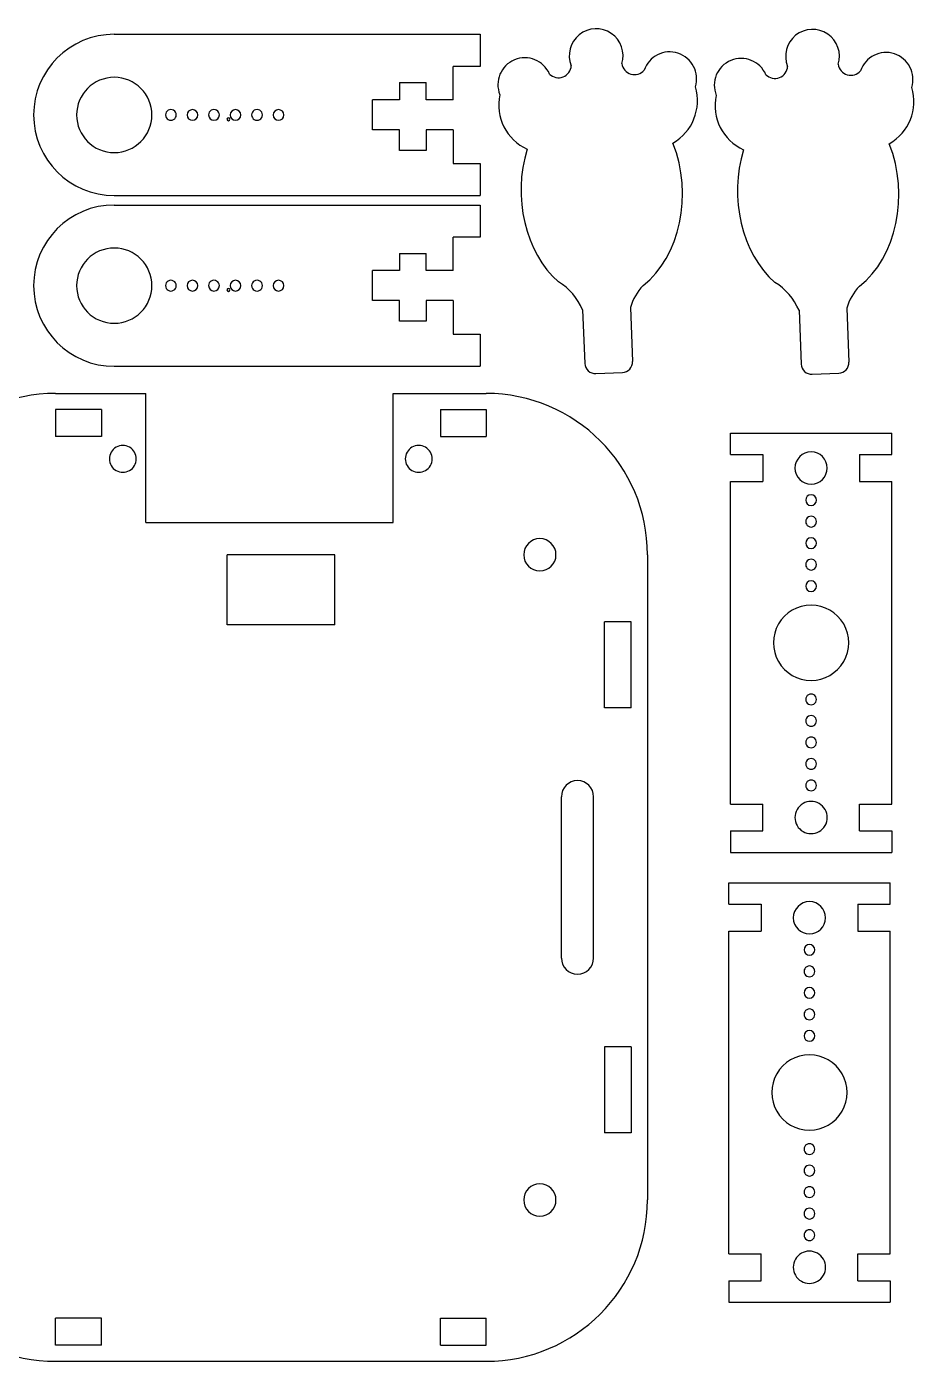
# Model space of a CAD drawing. Header units: millimetres. Extents: x 1 to 294, y 13 to 209.
# Drawn here: x 211.3 to 294.2, y 84.1 to 208.2 of the extents above; entities that cross this region are included whole.
import ezdxf

# ---------------------------------------------------------------- set-up
doc = ezdxf.new("R2010")
doc.units = ezdxf.units.MM
doc.layers.add('Layer_1', color=7, linetype='CONTINUOUS')

msp = doc.modelspace()

# ---------------------------------------------------------------- linework, layer by layer
at = {"layer": 'Layer_1', "color": 7}
for points in [[(219.456185, 207.48755), (253.456159, 207.48755)], [(253.456159, 207.48755), (253.456159, 204.489824)], [(250.956114, 201.394203), (250.956114, 204.489824)], [(253.456159, 204.489824), (250.956114, 204.489824)], [(245.956289, 202.992285), (245.956289, 201.394203)], [(245.956289, 202.992285), (248.456069, 202.992285)], [(248.456069, 201.394203), (248.456069, 202.992285)], [(250.956114, 198.594915), (248.456069, 198.594915), (248.456069, 196.697855), (245.956289, 196.697855), (245.956289, 198.594915), (243.456244, 198.594915), (243.456244, 201.394203)], [(245.956289, 201.394203), (243.456244, 201.394203)], [(250.956114, 201.394203), (248.456069, 201.394203)], [(250.956114, 198.594915), (250.956114, 195.488711)], [(250.956114, 195.488711), (253.456159, 195.488711)], [(253.456159, 195.488711), (253.456159, 192.48834)], [(219.456185, 192.48834), (253.456159, 192.48834)], [(219.456185, 191.61255), (253.456159, 191.61255)], [(253.456159, 191.61255), (253.456159, 188.614824)], [(250.956114, 185.519203), (250.956114, 188.614824)], [(253.456159, 188.614824), (250.956114, 188.614824)], [(245.956289, 187.117285), (245.956289, 185.519203)], [(245.956289, 187.117285), (248.456069, 187.117285)], [(248.456069, 185.519203), (248.456069, 187.117285)], [(250.956114, 182.719915), (248.456069, 182.719915), (248.456069, 180.822855), (245.956289, 180.822855), (245.956289, 182.719915), (243.456244, 182.719915), (243.456244, 185.519203)], [(245.956289, 185.519203), (243.456244, 185.519203)], [(250.956114, 185.519203), (248.456069, 185.519203)], [(250.956114, 182.719915), (250.956114, 179.613711)], [(262.983019, 181.880912), (263.186748, 176.882939)], [(267.418224, 182.081995), (267.623011, 177.065501)], [(283.091019, 181.820912), (283.294748, 176.822939)], [(287.526224, 182.021995), (287.731011, 177.005501)], [(250.956114, 179.613711), (253.456159, 179.613711)], [(253.456159, 179.613711), (253.456159, 176.61334)], [(219.456185, 176.61334), (253.456159, 176.61334)], [(264.21624, 175.935732), (266.674216, 176.036273)], [(284.32424, 175.875732), (286.782216, 175.976273)], [(214.006816, 174.090145), (222.383779, 174.090145)], [(222.383779, 162.091306), (222.383779, 174.090145)], [(245.383185, 174.090145), (254.006739, 174.090145)], [(245.383185, 162.091306), (245.383185, 174.090145)], [(214.006816, 172.58996), (214.006816, 170.089651)], [(218.253109, 172.58996), (214.006816, 172.58996)], [(218.253109, 172.58996), (218.253109, 170.089651), (214.006816, 170.089651)], [(249.760182, 172.58996), (249.760182, 170.089651)], [(249.760182, 172.58996), (254.006739, 172.58996), (254.006739, 170.089651)], [(249.760182, 170.089651), (254.006739, 170.089651)], [(276.713297, 168.406057), (276.713297, 170.40604)], [(276.713297, 170.40604), (291.713037, 170.40604)], [(288.713195, 168.406057), (291.713037, 168.406057), (291.713037, 170.40604)], [(276.713297, 168.406057), (279.713404, 168.406057), (279.713404, 165.906012)], [(288.713195, 168.406057), (288.713195, 165.906012)], [(276.713297, 165.906012), (279.713404, 165.906012)], [(276.713297, 135.906004), (276.713297, 165.906012)], [(288.713195, 133.405959), (288.713195, 135.906004), (291.713037, 135.906004), (291.713037, 165.906012)], [(288.713195, 165.906012), (291.713037, 165.906012)], [(222.383779, 162.091306), (245.383185, 162.091306)], [(239.960028, 152.568964), (229.959848, 152.568964), (229.959848, 159.069769)], [(239.960028, 159.069769), (229.959848, 159.069769)], [(239.960028, 152.568964), (239.960028, 159.069769)], [(269.006743, 159.090935), (269.006743, 99.091448)], [(267.506557, 144.843141), (265.006777, 144.843141), (265.006777, 152.844131)], [(267.506557, 152.844131), (265.006777, 152.844131)], [(267.506557, 144.843141), (267.506557, 152.844131)], [(261.006811, 121.591587), (261.006811, 136.590797)], [(264.006653, 121.591587), (264.006653, 136.590797)], [(276.713297, 135.906004), (279.713404, 135.906004)], [(279.713404, 133.405959), (279.713404, 135.906004)], [(276.713297, 133.405959), (279.713404, 133.405959)], [(276.713297, 133.405959), (276.713297, 131.405976), (291.713037, 131.405976)], [(288.713195, 133.405959), (291.713037, 133.405959)], [(291.713037, 133.405959), (291.713037, 131.405976)], [(276.559197, 126.585927), (276.559197, 128.58591)], [(276.559197, 128.58591), (291.558937, 128.58591)], [(288.559095, 126.585927), (291.558937, 126.585927), (291.558937, 128.58591)], [(276.559197, 126.585927), (279.559304, 126.585927), (279.559304, 124.085882)], [(288.559095, 126.585927), (288.559095, 124.085882)], [(276.559197, 124.085882), (279.559304, 124.085882)], [(276.559197, 94.085874), (276.559197, 124.085882)], [(288.559095, 91.585829), (288.559095, 94.085874), (291.558937, 94.085874), (291.558937, 124.085882)], [(288.559095, 124.085882), (291.558937, 124.085882)], [(267.506557, 113.336597), (267.506557, 105.338253), (265.006777, 105.338253)], [(265.006777, 113.336597), (265.006777, 105.338253)], [(267.506557, 113.336597), (265.006777, 113.336597)], [(276.559197, 94.085874), (279.559304, 94.085874)], [(279.559304, 91.585829), (279.559304, 94.085874)], [(276.559197, 91.585829), (279.559304, 91.585829)], [(276.559197, 91.585829), (276.559197, 89.585846), (291.558937, 89.585846)], [(288.559095, 91.585829), (291.558937, 91.585829)], [(291.558937, 91.585829), (291.558937, 89.585846)], [(218.253109, 88.090087), (214.006816, 88.090087)], [(218.253109, 85.589778), (214.006816, 85.589778), (214.006816, 88.090087)], [(218.253109, 85.589778), (218.253109, 88.090087)], [(249.760182, 85.589778), (249.760182, 88.090087), (254.006739, 88.090087)], [(254.006739, 85.589778), (254.006739, 88.090087)], [(249.760182, 85.589778), (254.006739, 85.589778)], [(214.006816, 84.089592), (254.006739, 84.089592)]]:
    msp.add_lwpolyline(points, dxfattribs=at)
for points in [[(222.956229, 199.988606)], [(225.221226, 199.988606)], [(227.221222, 199.988606)], [(229.221221, 199.988606)], [(231.221217, 199.988606)], [(233.221216, 199.988606)], [(235.221212, 199.988606)], [(230.191132, 199.586863)], [(222.956229, 184.113606)], [(225.221226, 184.113606)], [(227.221222, 184.113606)], [(229.221221, 184.113606)], [(230.191132, 183.711863)], [(231.221217, 184.113606)], [(233.221216, 184.113606)], [(235.221212, 184.113606)], [(221.499243, 168.006694)], [(248.998918, 168.006694)], [(284.213291, 168.656019)], [(284.213291, 164.671304)], [(284.213291, 162.671307)], [(284.213291, 160.671309)], [(260.506683, 159.090512)], [(284.213291, 158.671313)], [(284.213291, 156.671314)], [(284.213291, 154.406039)], [(284.213291, 146.140767)], [(284.213291, 144.140771)], [(284.213291, 142.140773)], [(284.213291, 140.140776)], [(284.213291, 138.140778)], [(284.213291, 136.156061)], [(284.059191, 126.835889)], [(284.059191, 122.851174)], [(284.059191, 120.851177)], [(284.059191, 118.851179)], [(284.059191, 116.851183)], [(284.059191, 114.851184)], [(284.059191, 112.585909)], [(284.059191, 104.320637)], [(284.059191, 102.320641)], [(284.059191, 100.320643)], [(260.506683, 99.090575)], [(284.059191, 98.320646)], [(284.059191, 96.320648)], [(284.059191, 94.335931)]]:
    msp.add_lwpolyline(points, close=True, dxfattribs=at)
for points in [[(219.456232, 207.488582), (215.316161, 207.485672), (211.961512, 204.128665), (211.961512, 199.988593)], [(262.669891, 207.453302), (261.812399, 206.76053), (261.509877, 205.587871), (261.925216, 204.566735)], [(265.648489, 207.574787), (264.737429, 208.195427), (263.527382, 208.146074), (262.669891, 207.453302)], [(266.625763, 204.758451), (266.956564, 205.810019), (266.55955, 206.954147), (265.648489, 207.574787)], [(282.777891, 207.393302), (281.920399, 206.70053), (281.617877, 205.527871), (282.033216, 204.506735)], [(285.756489, 207.514787), (284.845429, 208.135427), (283.635382, 208.086074), (282.777891, 207.393302)], [(286.733763, 204.698451), (287.064564, 205.750019), (286.66755, 206.894147), (285.756489, 207.514787)], [(271.844348, 205.734195), (270.537735, 206.158254), (269.133741, 205.44863), (268.700311, 204.145095)], [(291.952348, 205.674195), (290.645735, 206.098254), (289.241741, 205.38863), (288.808311, 204.085095)], [(256.6445, 205.114212), (255.376765, 204.585147), (254.773395, 203.13232), (255.293342, 201.860818)], [(259.907514, 203.786453), (259.369359, 205.050356), (257.912236, 205.643277), (256.6445, 205.114212)], [(273.455984, 202.60165), (273.870649, 203.911275), (273.150961, 205.310136), (271.844348, 205.734195)], [(276.7525, 205.054212), (275.484765, 204.525147), (274.881395, 203.07232), (275.401342, 201.800818)], [(280.015514, 203.726453), (279.477359, 204.990356), (278.020236, 205.583277), (276.7525, 205.054212)], [(293.563984, 202.54165), (293.978649, 203.851275), (293.258961, 205.250136), (291.952348, 205.674195)], [(259.907514, 203.786453), (260.240903, 203.462024), (260.732771, 203.361607), (261.166648, 203.529395)], [(261.166648, 203.529395), (261.600526, 203.697183), (261.896852, 204.102409), (261.925216, 204.566735)], [(266.625763, 204.758451), (266.69185, 204.297979), (267.020196, 203.918235), (267.466297, 203.786342)], [(267.466297, 203.786342), (267.912398, 203.654449), (268.394452, 203.794592), (268.700311, 204.145095)], [(280.015514, 203.726453), (280.348903, 203.402024), (280.840771, 203.301607), (281.274648, 203.469395)], [(281.274648, 203.469395), (281.708526, 203.637183), (282.004852, 204.042409), (282.033216, 204.506735)], [(286.733763, 204.698451), (286.79985, 204.237979), (287.128196, 203.858235), (287.574297, 203.726342)], [(287.574297, 203.726342), (288.020398, 203.594449), (288.502452, 203.734592), (288.808311, 204.085095)], [(219.456234, 203.487241), (217.523771, 203.487241), (215.95699, 201.921069), (215.956238, 199.988606)], [(222.956229, 199.988606), (222.955477, 201.921069), (221.388696, 203.487241), (219.456234, 203.487241)], [(271.371019, 197.375131), (273.202087, 198.41592), (274.067898, 200.586306), (273.455984, 202.60165)], [(291.479019, 197.315131), (293.310087, 198.35592), (294.175898, 200.526306), (293.563984, 202.54165)], [(255.293342, 201.860818), (254.845063, 199.790647), (255.899161, 197.687722), (257.826031, 196.808103)], [(275.401342, 201.800818), (274.953063, 199.730647), (276.007161, 197.627722), (277.934031, 196.748103)], [(211.961512, 199.988593), (211.961512, 195.848521), (215.316161, 192.491514), (219.456232, 192.488604)], [(215.956238, 199.988606), (215.95699, 198.056144), (217.523771, 196.489972), (219.456234, 196.489972)], [(219.456234, 196.489972), (221.388696, 196.489972), (222.955477, 198.056144), (222.956229, 199.988606)], [(224.471226, 200.421619), (224.316526, 200.332302), (224.221227, 200.167239), (224.221227, 199.988606)], [(224.221227, 199.988606), (224.221227, 199.809973), (224.316526, 199.64491), (224.471226, 199.555594)], [(224.971226, 200.421619), (224.816526, 200.510935), (224.625927, 200.510935), (224.471226, 200.421619)], [(225.221226, 199.988606), (225.221226, 200.167239), (225.125927, 200.332302), (224.971226, 200.421619)], [(224.971226, 199.555594), (225.125927, 199.64491), (225.221226, 199.809973), (225.221226, 199.988606)], [(226.721224, 200.487577), (226.445483, 200.487577), (226.221793, 200.264346), (226.221225, 199.988606)], [(226.221225, 199.988606), (226.221793, 199.712866), (226.445483, 199.489636), (226.721224, 199.489636)], [(227.221222, 199.988606), (227.220655, 200.264346), (226.996964, 200.487577), (226.721224, 200.487577)], [(226.721224, 199.489636), (226.996964, 199.489636), (227.220655, 199.712866), (227.221222, 199.988606)], [(228.471221, 200.421619), (228.316521, 200.332302), (228.221222, 200.167239), (228.221222, 199.988606)], [(228.221222, 199.988606), (228.221222, 199.712464), (228.445079, 199.488607), (228.721221, 199.488607)], [(228.971221, 200.421619), (228.816521, 200.510935), (228.625922, 200.510935), (228.471221, 200.421619)], [(228.721221, 199.488607), (228.997363, 199.488607), (229.221221, 199.712464), (229.221221, 199.988606)], [(229.221221, 199.988606), (229.221221, 200.167239), (229.125922, 200.332302), (228.971221, 200.421619)], [(230.721219, 200.487577), (230.445478, 200.487577), (230.221788, 200.264346), (230.22122, 199.988606)], [(230.22122, 199.988606), (230.221788, 199.712866), (230.445478, 199.489636), (230.721219, 199.489636)], [(231.221217, 199.988606), (231.22065, 200.264346), (230.996959, 200.487577), (230.721219, 200.487577)], [(230.721219, 199.489636), (230.996959, 199.489636), (231.22065, 199.712866), (231.221217, 199.988606)], [(232.471216, 200.421619), (232.316516, 200.332302), (232.221216, 200.167239), (232.221216, 199.988606)], [(232.221216, 199.988606), (232.221216, 199.809973), (232.316516, 199.64491), (232.471216, 199.555594)], [(232.971216, 200.421619), (232.816516, 200.510935), (232.625917, 200.510935), (232.471216, 200.421619)], [(233.221216, 199.988606), (233.221216, 200.167239), (233.125916, 200.332302), (232.971216, 200.421619)], [(232.971216, 199.555594), (233.125916, 199.64491), (233.221216, 199.809973), (233.221216, 199.988606)], [(234.721214, 200.487577), (234.445473, 200.487577), (234.221783, 200.264346), (234.221215, 199.988606)], [(234.221215, 199.988606), (234.221783, 199.712866), (234.445473, 199.489636), (234.721214, 199.489636)], [(235.221212, 199.988606), (235.220645, 200.264346), (234.996954, 200.487577), (234.721214, 200.487577)], [(234.721214, 199.489636), (234.996954, 199.489636), (235.220645, 199.712866), (235.221212, 199.988606)], [(224.471226, 199.555594), (224.625927, 199.466277), (224.816526, 199.466277), (224.971226, 199.555594)], [(230.05884, 199.719096), (229.985801, 199.719096), (229.926582, 199.659903), (229.926549, 199.586863)], [(229.926549, 199.586863), (229.926582, 199.513824), (229.985801, 199.454631), (230.05884, 199.454631)], [(230.191132, 199.586863), (230.191099, 199.659903), (230.13188, 199.719096), (230.05884, 199.719096)], [(230.05884, 199.454631), (230.13188, 199.454631), (230.191099, 199.513824), (230.191132, 199.586863)], [(232.471216, 199.555594), (232.625917, 199.466277), (232.816516, 199.466277), (232.971216, 199.555594)], [(268.593716, 184.128148), (272.044279, 186.776737), (273.268225, 192.614624), (271.371019, 197.375131)], [(257.826031, 196.808103), (256.433035, 192.357969), (257.659186, 187.158042), (260.733426, 184.47827)], [(277.934031, 196.748103), (276.541035, 192.297969), (277.767186, 187.098042), (280.841426, 184.41827)], [(288.701716, 184.068148), (292.152279, 186.716737), (293.376225, 192.554624), (291.479019, 197.315131)], [(219.456232, 191.613582), (215.316161, 191.610672), (211.961512, 188.253665), (211.961512, 184.113593)], [(219.456234, 187.612241), (217.523771, 187.612241), (215.95699, 186.046069), (215.956238, 184.113606)], [(222.956229, 184.113606), (222.955477, 186.046069), (221.388696, 187.612241), (219.456234, 187.612241)], [(211.961512, 184.113593), (211.961512, 179.973521), (215.316161, 176.616514), (219.456232, 176.613604)], [(215.956238, 184.113606), (215.95699, 182.181144), (217.523771, 180.614972), (219.456234, 180.614972)], [(219.456234, 180.614972), (221.388696, 180.614972), (222.955477, 182.181144), (222.956229, 184.113606)], [(224.471226, 184.546619), (224.316526, 184.457302), (224.221227, 184.292239), (224.221227, 184.113606)], [(224.221227, 184.113606), (224.221227, 183.934973), (224.316526, 183.76991), (224.471226, 183.680594)], [(224.971226, 184.546619), (224.816526, 184.635935), (224.625927, 184.635935), (224.471226, 184.546619)], [(224.471226, 183.680594), (224.625927, 183.591277), (224.816526, 183.591277), (224.971226, 183.680594)], [(225.221226, 184.113606), (225.221226, 184.292239), (225.125927, 184.457302), (224.971226, 184.546619)], [(224.971226, 183.680594), (225.125927, 183.76991), (225.221226, 183.934973), (225.221226, 184.113606)], [(226.721224, 184.612577), (226.445483, 184.612577), (226.221793, 184.389346), (226.221225, 184.113606)], [(226.221225, 184.113606), (226.221793, 183.837866), (226.445483, 183.614636), (226.721224, 183.614636)], [(227.221222, 184.113606), (227.220655, 184.389346), (226.996964, 184.612577), (226.721224, 184.612577)], [(226.721224, 183.614636), (226.996964, 183.614636), (227.220655, 183.837866), (227.221222, 184.113606)], [(228.471221, 184.546619), (228.316521, 184.457302), (228.221222, 184.292239), (228.221222, 184.113606)], [(228.221222, 184.113606), (228.221222, 183.837464), (228.445079, 183.613607), (228.721221, 183.613607)], [(228.971221, 184.546619), (228.816521, 184.635935), (228.625922, 184.635935), (228.471221, 184.546619)], [(228.721221, 183.613607), (228.997363, 183.613607), (229.221221, 183.837464), (229.221221, 184.113606)], [(229.221221, 184.113606), (229.221221, 184.292239), (229.125922, 184.457302), (228.971221, 184.546619)], [(230.05884, 183.844096), (229.985801, 183.844096), (229.926582, 183.784903), (229.926549, 183.711863)], [(229.926549, 183.711863), (229.926582, 183.638824), (229.985801, 183.579631), (230.05884, 183.579631)], [(230.191132, 183.711863), (230.191099, 183.784903), (230.13188, 183.844096), (230.05884, 183.844096)], [(230.05884, 183.579631), (230.13188, 183.579631), (230.191099, 183.638824), (230.191132, 183.711863)], [(230.721219, 184.612577), (230.445478, 184.612577), (230.221788, 184.389346), (230.22122, 184.113606)], [(230.22122, 184.113606), (230.221788, 183.837866), (230.445478, 183.614636), (230.721219, 183.614636)], [(231.221217, 184.113606), (231.22065, 184.389346), (230.996959, 184.612577), (230.721219, 184.612577)], [(230.721219, 183.614636), (230.996959, 183.614636), (231.22065, 183.837866), (231.221217, 184.113606)], [(232.471216, 184.546619), (232.316516, 184.457302), (232.221216, 184.292239), (232.221216, 184.113606)], [(232.221216, 184.113606), (232.221216, 183.934973), (232.316516, 183.76991), (232.471216, 183.680594)], [(232.971216, 184.546619), (232.816516, 184.635935), (232.625917, 184.635935), (232.471216, 184.546619)], [(232.471216, 183.680594), (232.625917, 183.591277), (232.816516, 183.591277), (232.971216, 183.680594)], [(233.221216, 184.113606), (233.221216, 184.292239), (233.125916, 184.457302), (232.971216, 184.546619)], [(232.971216, 183.680594), (233.125916, 183.76991), (233.221216, 183.934973), (233.221216, 184.113606)], [(234.721214, 184.612577), (234.445473, 184.612577), (234.221783, 184.389346), (234.221215, 184.113606)], [(234.221215, 184.113606), (234.221783, 183.837866), (234.445473, 183.614636), (234.721214, 183.614636)], [(235.221212, 184.113606), (235.220645, 184.389346), (234.996954, 184.612577), (234.721214, 184.612577)], [(234.721214, 183.614636), (234.996954, 183.614636), (235.220645, 183.837866), (235.221212, 184.113606)], [(262.982995, 181.88033), (262.52343, 182.960351), (261.736633, 183.868992), (260.733426, 184.47827)], [(268.593716, 184.128148), (268.053087, 183.54337), (267.651305, 182.844194), (267.418271, 182.082656)], [(283.090995, 181.82033), (282.63143, 182.900351), (281.844633, 183.808992), (280.841426, 184.41827)], [(288.701716, 184.068148), (288.161087, 183.48337), (287.759305, 182.784194), (287.526271, 182.022656)], [(263.186816, 176.883415), (263.209097, 176.337204), (263.669949, 175.912474), (264.216161, 175.934753)], [(266.674301, 176.03503), (267.220508, 176.05731), (267.645236, 176.518156), (267.622963, 177.064364)], [(283.294816, 176.823415), (283.317097, 176.277204), (283.777949, 175.852474), (284.324161, 175.874753)], [(286.782301, 175.97503), (287.328508, 175.99731), (287.753236, 176.458156), (287.730963, 177.004364)], [(214.006742, 174.090489), (205.722483, 174.090489), (199.006764, 167.374771), (199.006762, 159.090512)], [(269.006674, 159.090512), (269.006672, 167.374771), (262.290953, 174.090489), (254.006694, 174.090489)], [(219.623813, 169.089475), (219.236973, 168.866132), (218.99867, 168.453379), (218.99867, 168.006694)], [(220.8741, 169.089475), (220.48726, 169.312817), (220.010653, 169.312817), (219.623813, 169.089475)], [(221.499243, 168.006694), (221.499243, 168.453379), (221.26094, 168.866132), (220.8741, 169.089475)], [(247.12392, 169.089225), (246.73717, 168.865934), (246.498921, 168.453276), (246.498921, 168.006694)], [(248.373919, 169.089225), (247.987168, 169.312516), (247.510671, 169.312516), (247.12392, 169.089225)], [(248.998918, 168.006694), (248.998918, 168.453276), (248.76067, 168.865934), (248.373919, 169.089225)], [(218.99867, 168.006694), (218.99867, 167.56001), (219.236973, 167.147256), (219.623813, 166.923914)], [(220.8741, 166.923914), (221.26094, 167.147256), (221.499243, 167.56001), (221.499243, 168.006694)], [(246.498921, 168.006694), (246.498921, 167.560113), (246.73717, 167.147455), (247.12392, 166.924164)], [(248.373919, 166.924164), (248.76067, 167.147455), (248.998918, 167.560113), (248.998918, 168.006694)], [(284.213291, 168.656019), (283.385213, 168.655527), (282.714184, 167.984099), (282.714184, 167.156021)], [(285.712398, 167.156021), (285.712398, 167.984099), (285.041369, 168.655527), (284.213291, 168.656019)], [(219.623813, 166.923914), (220.010653, 166.700572), (220.48726, 166.700572), (220.8741, 166.923914)], [(247.12392, 166.924164), (247.510671, 166.700873), (247.987168, 166.700873), (248.373919, 166.924164)], [(282.714184, 167.156021), (282.714184, 166.327943), (283.385213, 165.656515), (284.213291, 165.656023)], [(284.213291, 165.656023), (285.041369, 165.656515), (285.712398, 166.327943), (285.712398, 167.156021)], [(284.213291, 164.671304), (283.937551, 164.670736), (283.714321, 164.447046), (283.714321, 164.171305)], [(283.714321, 164.171305), (283.714321, 163.895565), (283.937551, 163.671874), (284.213291, 163.671307)], [(284.712262, 164.171305), (284.712262, 164.447046), (284.489031, 164.670736), (284.213291, 164.671304)], [(284.213291, 163.671307), (284.489031, 163.671874), (284.712262, 163.895565), (284.712262, 164.171305)], [(284.213291, 162.671307), (284.034659, 162.671307), (283.869595, 162.576008), (283.780279, 162.421308)], [(284.646304, 162.421308), (284.556987, 162.576008), (284.391924, 162.671307), (284.213291, 162.671307)], [(283.780279, 162.421308), (283.690962, 162.266607), (283.690962, 162.076008), (283.780279, 161.921308)], [(283.780279, 161.921308), (283.869595, 161.766607), (284.034659, 161.671308), (284.213291, 161.671308)], [(284.213291, 161.671308), (284.391924, 161.671308), (284.556987, 161.766607), (284.646304, 161.921308)], [(284.646304, 161.921308), (284.73562, 162.076008), (284.73562, 162.266607), (284.646304, 162.421308)], [(259.006686, 160.589419), (258.178686, 160.589419), (257.50729, 159.918512), (257.506688, 159.090512)], [(260.506683, 159.090512), (260.506081, 159.918512), (259.834686, 160.589419), (259.006686, 160.589419)], [(284.213291, 160.671309), (283.937551, 160.670741), (283.714321, 160.447051), (283.714321, 160.17131)], [(283.714321, 160.17131), (283.714321, 159.89557), (283.937551, 159.671879), (284.213291, 159.671312)], [(284.712262, 160.17131), (284.712262, 160.447051), (284.489031, 160.670741), (284.213291, 160.671309)], [(284.213291, 159.671312), (284.489031, 159.671879), (284.712262, 159.89557), (284.712262, 160.17131)], [(257.506688, 159.090512), (257.50729, 158.262512), (258.178686, 157.591605), (259.006686, 157.591605)], [(259.006686, 157.591605), (259.834686, 157.591605), (260.506081, 158.262512), (260.506683, 159.090512)], [(283.780279, 158.421313), (283.690962, 158.266612), (283.690962, 158.076013), (283.780279, 157.921313)], [(284.213291, 158.671313), (284.034659, 158.671313), (283.869595, 158.576013), (283.780279, 158.421313)], [(283.780279, 157.921313), (283.869595, 157.766613), (284.034659, 157.671313), (284.213291, 157.671313)], [(284.646304, 158.421313), (284.556987, 158.576013), (284.391924, 158.671313), (284.213291, 158.671313)], [(284.213291, 157.671313), (284.391924, 157.671313), (284.556987, 157.766613), (284.646304, 157.921313)], [(284.646304, 157.921313), (284.73562, 158.076013), (284.73562, 158.266612), (284.646304, 158.421313)], [(284.213291, 156.671314), (283.937551, 156.670746), (283.714321, 156.447056), (283.714321, 156.171315)], [(284.712262, 156.171315), (284.712262, 156.447056), (284.489031, 156.670746), (284.213291, 156.671314)], [(283.714321, 156.171315), (283.714321, 155.895575), (283.937551, 155.671884), (284.213291, 155.671317)], [(284.213291, 155.671317), (284.489031, 155.671884), (284.712262, 155.895575), (284.712262, 156.171315)], [(284.213291, 154.406039), (282.962863, 154.406039), (281.80742, 153.738943), (281.182205, 152.65604)], [(287.244377, 152.65604), (286.619163, 153.738943), (285.46372, 154.406039), (284.213291, 154.406039)], [(281.182205, 152.65604), (280.556991, 151.573138), (280.556991, 150.238947), (281.182205, 149.156044)], [(287.244377, 149.156044), (287.869591, 150.238947), (287.869591, 151.573138), (287.244377, 152.65604)], [(281.182205, 149.156044), (281.80742, 148.073141), (282.962863, 147.406046), (284.213291, 147.406046)], [(284.213291, 147.406046), (285.46372, 147.406046), (286.619163, 148.073141), (287.244377, 149.156044)], [(283.780279, 145.890768), (283.690962, 145.736067), (283.690962, 145.545468), (283.780279, 145.390768)], [(284.213291, 146.140767), (284.034659, 146.140767), (283.869595, 146.045468), (283.780279, 145.890768)], [(283.780279, 145.390768), (283.869595, 145.236067), (284.034659, 145.140768), (284.213291, 145.140768)], [(284.646304, 145.890768), (284.556987, 146.045468), (284.391924, 146.140767), (284.213291, 146.140767)], [(284.213291, 145.140768), (284.391924, 145.140768), (284.556987, 145.236067), (284.646304, 145.390768)], [(284.646304, 145.390768), (284.73562, 145.545468), (284.73562, 145.736067), (284.646304, 145.890768)], [(284.213291, 144.140771), (284.034659, 144.140771), (283.869595, 144.045472), (283.780279, 143.890771)], [(284.646304, 143.890771), (284.556987, 144.045472), (284.391924, 144.140771), (284.213291, 144.140771)], [(283.780279, 143.890771), (283.690962, 143.736071), (283.690962, 143.545472), (283.780279, 143.390772)], [(283.780279, 143.390772), (283.869595, 143.236071), (284.034659, 143.140772), (284.213291, 143.140772)], [(284.213291, 143.140772), (284.391924, 143.140772), (284.556987, 143.236071), (284.646304, 143.390772)], [(284.646304, 143.390772), (284.73562, 143.545472), (284.73562, 143.736071), (284.646304, 143.890771)], [(283.780279, 141.890773), (283.690962, 141.736072), (283.690962, 141.545473), (283.780279, 141.390773)], [(284.213291, 142.140773), (284.034659, 142.140773), (283.869595, 142.045473), (283.780279, 141.890773)], [(284.646304, 141.890773), (284.556987, 142.045473), (284.391924, 142.140773), (284.213291, 142.140773)], [(284.646304, 141.390773), (284.73562, 141.545473), (284.73562, 141.736072), (284.646304, 141.890773)], [(283.780279, 141.390773), (283.869595, 141.236073), (284.034659, 141.140773), (284.213291, 141.140773)], [(284.213291, 141.140773), (284.391924, 141.140773), (284.556987, 141.236073), (284.646304, 141.390773)], [(283.780279, 139.890777), (283.690962, 139.736076), (283.690962, 139.545477), (283.780279, 139.390777)], [(284.213291, 140.140776), (284.034659, 140.140776), (283.869595, 140.045477), (283.780279, 139.890777)], [(283.780279, 139.390777), (283.869595, 139.236076), (284.034659, 139.140777), (284.213291, 139.140777)], [(284.646304, 139.890777), (284.556987, 140.045477), (284.391924, 140.140776), (284.213291, 140.140776)], [(284.213291, 139.140777), (284.391924, 139.140777), (284.556987, 139.236076), (284.646304, 139.390777)], [(284.646304, 139.390777), (284.73562, 139.545477), (284.73562, 139.736076), (284.646304, 139.890777)], [(262.506682, 138.089439), (261.678682, 138.089439), (261.007287, 137.418532), (261.006684, 136.590532)], [(264.00668, 136.590532), (264.006078, 137.418532), (263.334682, 138.089439), (262.506682, 138.089439)], [(283.780279, 137.890778), (283.690962, 137.736077), (283.690962, 137.545479), (283.780279, 137.390778)], [(284.213291, 138.140778), (284.034659, 138.140778), (283.869595, 138.045478), (283.780279, 137.890778)], [(284.646304, 137.890778), (284.556987, 138.045478), (284.391924, 138.140778), (284.213291, 138.140778)], [(284.646304, 137.390778), (284.73562, 137.545479), (284.73562, 137.736077), (284.646304, 137.890778)], [(283.780279, 137.390778), (283.869595, 137.236078), (284.034659, 137.140778), (284.213291, 137.140778)], [(284.213291, 137.140778), (284.391924, 137.140778), (284.556987, 137.236078), (284.646304, 137.390778)], [(282.914254, 135.406062), (282.646305, 134.94196), (282.646305, 134.370164), (282.914254, 133.906063)], [(284.213291, 136.156061), (283.677393, 136.156061), (283.182203, 135.870163), (282.914254, 135.406062)], [(285.512329, 135.406062), (285.24438, 135.870163), (284.749189, 136.156061), (284.213291, 136.156061)], [(285.512329, 133.906063), (285.780278, 134.370164), (285.780278, 134.94196), (285.512329, 135.406062)], [(282.914254, 133.906063), (283.182203, 133.441961), (283.677393, 133.156063), (284.213291, 133.156063)], [(284.213291, 133.156063), (284.749189, 133.156063), (285.24438, 133.441961), (285.512329, 133.906063)], [(284.059191, 126.835889), (283.231113, 126.835397), (282.560084, 126.163969), (282.560084, 125.335891)], [(285.558298, 125.335891), (285.558298, 126.163969), (284.887269, 126.835397), (284.059191, 126.835889)], [(282.560084, 125.335891), (282.560084, 124.507813), (283.231113, 123.836385), (284.059191, 123.835893)], [(284.059191, 123.835893), (284.887269, 123.836385), (285.558298, 124.507813), (285.558298, 125.335891)], [(284.059191, 122.851174), (283.783451, 122.850606), (283.560221, 122.626916), (283.560221, 122.351175)], [(283.560221, 122.351175), (283.560221, 122.075435), (283.783451, 121.851744), (284.059191, 121.851177)], [(284.558162, 122.351175), (284.558162, 122.626916), (284.334931, 122.850606), (284.059191, 122.851174)], [(284.059191, 121.851177), (284.334931, 121.851744), (284.558162, 122.075435), (284.558162, 122.351175)], [(261.006684, 121.590555), (261.007287, 120.762555), (261.678682, 120.091648), (262.506682, 120.091648)], [(262.506682, 120.091648), (263.334682, 120.091648), (264.006078, 120.762555), (264.00668, 121.590555)], [(283.626179, 120.601178), (283.536862, 120.446477), (283.536862, 120.255878), (283.626179, 120.101178)], [(284.059191, 120.851177), (283.880559, 120.851177), (283.715495, 120.755878), (283.626179, 120.601178)], [(284.492204, 120.601178), (284.402887, 120.755878), (284.237824, 120.851177), (284.059191, 120.851177)], [(284.492204, 120.101178), (284.58152, 120.255878), (284.58152, 120.446477), (284.492204, 120.601178)], [(283.626179, 120.101178), (283.715495, 119.946477), (283.880559, 119.851178), (284.059191, 119.851178)], [(284.059191, 119.851178), (284.237824, 119.851178), (284.402887, 119.946477), (284.492204, 120.101178)], [(284.059191, 118.851179), (283.783451, 118.850611), (283.560221, 118.626921), (283.560221, 118.35118)], [(283.560221, 118.35118), (283.560221, 118.07544), (283.783451, 117.851749), (284.059191, 117.851182)], [(284.558162, 118.35118), (284.558162, 118.626921), (284.334931, 118.850611), (284.059191, 118.851179)], [(284.059191, 117.851182), (284.334931, 117.851749), (284.558162, 118.07544), (284.558162, 118.35118)], [(284.059191, 116.851183), (283.880559, 116.851183), (283.715495, 116.755883), (283.626179, 116.601183)], [(284.492204, 116.601183), (284.402887, 116.755883), (284.237824, 116.851183), (284.059191, 116.851183)], [(283.626179, 116.601183), (283.536862, 116.446482), (283.536862, 116.255883), (283.626179, 116.101183)], [(283.626179, 116.101183), (283.715495, 115.946483), (283.880559, 115.851183), (284.059191, 115.851183)], [(284.059191, 115.851183), (284.237824, 115.851183), (284.402887, 115.946483), (284.492204, 116.101183)], [(284.492204, 116.101183), (284.58152, 116.255883), (284.58152, 116.446482), (284.492204, 116.601183)], [(284.059191, 114.851184), (283.783451, 114.850616), (283.560221, 114.626926), (283.560221, 114.351185)], [(283.560221, 114.351185), (283.560221, 114.075445), (283.783451, 113.851754), (284.059191, 113.851187)], [(284.558162, 114.351185), (284.558162, 114.626926), (284.334931, 114.850616), (284.059191, 114.851184)], [(284.059191, 113.851187), (284.334931, 113.851754), (284.558162, 114.075445), (284.558162, 114.351185)], [(284.059191, 112.585909), (282.808763, 112.585909), (281.65332, 111.918813), (281.028105, 110.83591)], [(287.090277, 110.83591), (286.465063, 111.918813), (285.30962, 112.585909), (284.059191, 112.585909)], [(281.028105, 110.83591), (280.402891, 109.753008), (280.402891, 108.418817), (281.028105, 107.335914)], [(287.090277, 107.335914), (287.715491, 108.418817), (287.715491, 109.753008), (287.090277, 110.83591)], [(281.028105, 107.335914), (281.65332, 106.253011), (282.808763, 105.585916), (284.059191, 105.585916)], [(284.059191, 105.585916), (285.30962, 105.585916), (286.465063, 106.253011), (287.090277, 107.335914)], [(284.059191, 104.320637), (283.880559, 104.320637), (283.715495, 104.225338), (283.626179, 104.070638)], [(284.492204, 104.070638), (284.402887, 104.225338), (284.237824, 104.320637), (284.059191, 104.320637)], [(283.626179, 104.070638), (283.536862, 103.915937), (283.536862, 103.725338), (283.626179, 103.570638)], [(283.626179, 103.570638), (283.715495, 103.415937), (283.880559, 103.320638), (284.059191, 103.320638)], [(284.059191, 103.320638), (284.237824, 103.320638), (284.402887, 103.415937), (284.492204, 103.570638)], [(284.492204, 103.570638), (284.58152, 103.725338), (284.58152, 103.915937), (284.492204, 104.070638)], [(283.626179, 102.070641), (283.536862, 101.915941), (283.536862, 101.725342), (283.626179, 101.570642)], [(284.059191, 102.320641), (283.880559, 102.320641), (283.715495, 102.225342), (283.626179, 102.070641)], [(284.492204, 102.070641), (284.402887, 102.225342), (284.237824, 102.320641), (284.059191, 102.320641)], [(284.492204, 101.570642), (284.58152, 101.725342), (284.58152, 101.915941), (284.492204, 102.070641)], [(259.006686, 100.589482), (258.178686, 100.589482), (257.50729, 99.918575), (257.506688, 99.090575)], [(260.506683, 99.090575), (260.506081, 99.918575), (259.834686, 100.589482), (259.006686, 100.589482)], [(283.626179, 101.570642), (283.715495, 101.415941), (283.880559, 101.320642), (284.059191, 101.320642)], [(284.059191, 101.320642), (284.237824, 101.320642), (284.402887, 101.415941), (284.492204, 101.570642)], [(283.626179, 100.070643), (283.536862, 99.915942), (283.536862, 99.725343), (283.626179, 99.570643)], [(284.059191, 100.320643), (283.880559, 100.320643), (283.715495, 100.225343), (283.626179, 100.070643)], [(283.626179, 99.570643), (283.715495, 99.415943), (283.880559, 99.320643), (284.059191, 99.320643)], [(284.492204, 100.070643), (284.402887, 100.225343), (284.237824, 100.320643), (284.059191, 100.320643)], [(284.059191, 99.320643), (284.237824, 99.320643), (284.402887, 99.415943), (284.492204, 99.570643)], [(284.492204, 99.570643), (284.58152, 99.725343), (284.58152, 99.915942), (284.492204, 100.070643)], [(199.006762, 99.090575), (199.006764, 90.806316), (205.722483, 84.090598), (214.006742, 84.090598)], [(254.006694, 84.090598), (262.290953, 84.090598), (269.006672, 90.806316), (269.006674, 99.090575)], [(257.506688, 99.090575), (257.50729, 98.262575), (258.178686, 97.591668), (259.006686, 97.591668)], [(259.006686, 97.591668), (259.834686, 97.591668), (260.506081, 98.262575), (260.506683, 99.090575)], [(283.626179, 98.070647), (283.536862, 97.915946), (283.536862, 97.725347), (283.626179, 97.570647)], [(284.059191, 98.320646), (283.880559, 98.320646), (283.715495, 98.225347), (283.626179, 98.070647)], [(284.492204, 98.070647), (284.402887, 98.225347), (284.237824, 98.320646), (284.059191, 98.320646)], [(284.492204, 97.570647), (284.58152, 97.725347), (284.58152, 97.915946), (284.492204, 98.070647)], [(283.626179, 97.570647), (283.715495, 97.415946), (283.880559, 97.320647), (284.059191, 97.320647)], [(284.059191, 97.320647), (284.237824, 97.320647), (284.402887, 97.415946), (284.492204, 97.570647)], [(283.626179, 96.070648), (283.536862, 95.915947), (283.536862, 95.725349), (283.626179, 95.570648)], [(284.059191, 96.320648), (283.880559, 96.320648), (283.715495, 96.225348), (283.626179, 96.070648)], [(283.626179, 95.570648), (283.715495, 95.415948), (283.880559, 95.320648), (284.059191, 95.320648)], [(284.492204, 96.070648), (284.402887, 96.225348), (284.237824, 96.320648), (284.059191, 96.320648)], [(284.059191, 95.320648), (284.237824, 95.320648), (284.402887, 95.415948), (284.492204, 95.570648)], [(284.492204, 95.570648), (284.58152, 95.725349), (284.58152, 95.915947), (284.492204, 96.070648)], [(284.059191, 94.335931), (283.523293, 94.335931), (283.028103, 94.050033), (282.760154, 93.585932)], [(285.358229, 93.585932), (285.09028, 94.050033), (284.595089, 94.335931), (284.059191, 94.335931)], [(282.760154, 93.585932), (282.492205, 93.12183), (282.492205, 92.550034), (282.760154, 92.085933)], [(285.358229, 92.085933), (285.626178, 92.550034), (285.626178, 93.12183), (285.358229, 93.585932)], [(282.760154, 92.085933), (283.028103, 91.621831), (283.523293, 91.335933), (284.059191, 91.335933)], [(284.059191, 91.335933), (284.595089, 91.335933), (285.09028, 91.621831), (285.358229, 92.085933)]]:
    msp.add_open_spline(points, degree=3, dxfattribs=at)

doc.saveas('drawing.dxf')
